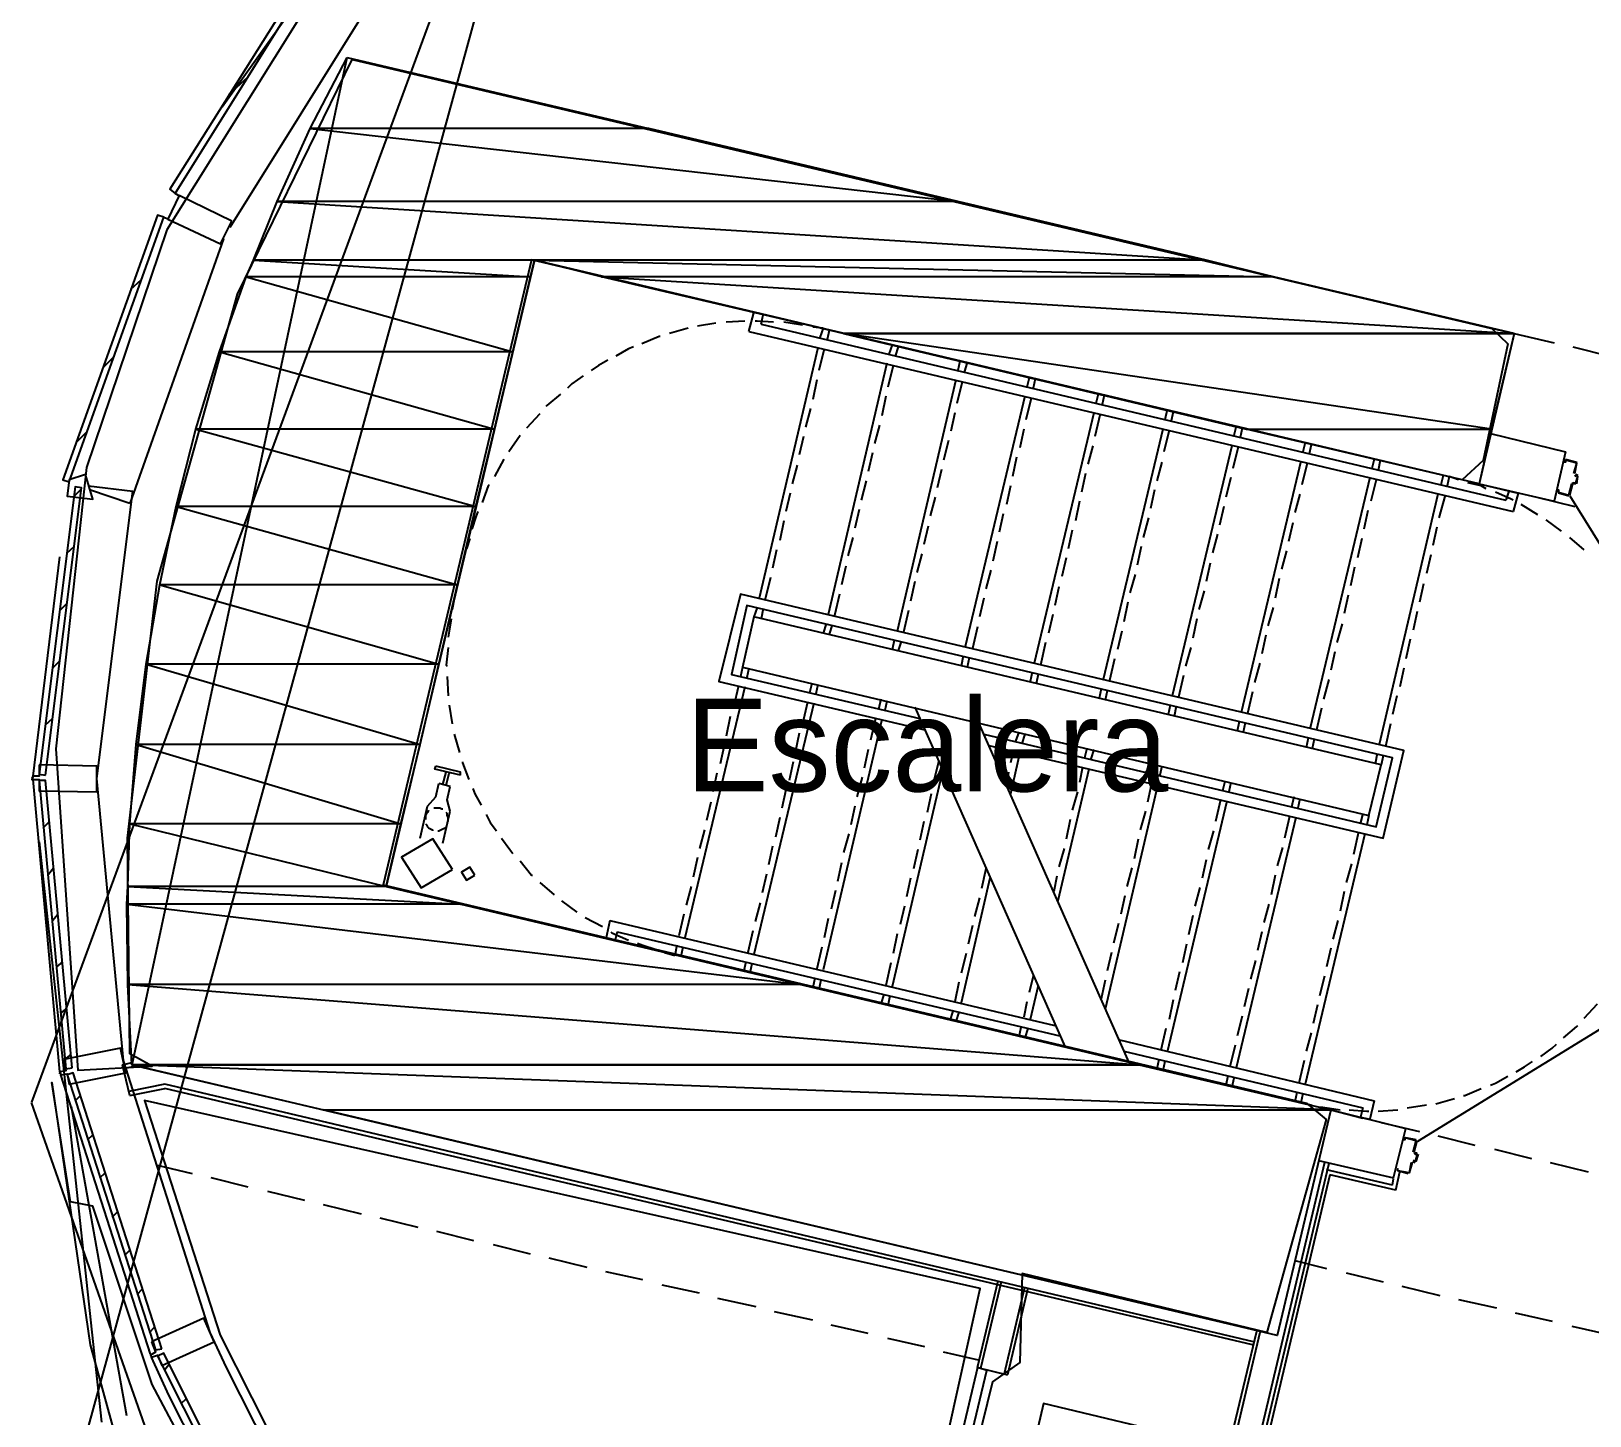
# Model space of a CAD drawing. Header units: feet. Extents: x -84 to 198, y -22 to 181.
# Drawn here: x 13.6 to 33.78, y 58.08 to 76.01 of the extents above; entities that cross this region are included whole.
import ezdxf
from ezdxf.enums import TextEntityAlignment as Align

# ---------------------------------------------------------------- set-up
doc = ezdxf.new("R2010")
doc.units = ezdxf.units.FT
for name, color, linetype in [('A-AREA-COMUN', 252, 'CONTINUOUS'), ('A-AREA-UNIDAD', 30, 'CONTINUOUS'), ('A-LINEA', 7, 'CONTINUOUS'), ('A-MURO-CONCRETO', 8, 'CONTINUOUS'), ('A-NOMBRE-ESPACIO', 2, 'CONTINUOUS')]:
    doc.layers.add(name, color=color, linetype=linetype)

msp = doc.modelspace()

# ---------------------------------------------------------------- linework, layer by layer
at = {"layer": 'A-AREA-COMUN'}
msp.add_lwpolyline([(17.44, 76.7644), (15.36, 73.44), (14.32, 70.3644), (13.92, 66.72), (14.208, 62.56), (15.168, 62.6133), (14.88, 62.7733), (14.848, 65.5644), (15.232, 68.8889), (16.272, 72.6044), (17.76, 75.6444), (32.512, 72.16), (32.72, 71.9644), (32.4, 70.4533), (32.128, 70.2044), (20.08, 73.0489), (18.16, 64.96), (30.112, 62.1333), (30.368, 61.92), (29.6, 59.1644), (26.432, 59.9289), (26.4, 58.7733), (26.048, 58.5244), (25.44, 56.0533)], dxfattribs=at)
at = {"layer": 'A-AREA-UNIDAD'}
for points in [[(25.12, 42.56), (20.448, 49.0844), (18.592, 52.0533), (15.168, 58.4889), (14.4, 60.8), (14.112, 60.8533), (13.872, 62.4), (14.368, 59.0044), (15.52, 54.8089), (17.088, 50.1689), (19.12, 45.0844), (21.728, 39.6444)], [(57.84, 44.32), (53.888, 45.2444), (53.84, 46.4), (54.48, 49.12), (28.72, 55.2533), (28.608, 54.9689), (27.632, 54.9689), (25.312, 55.4844), (25.2, 56.64), (25.888, 59.7333), (15.072, 62.1689), (16.048, 59.1289), (17.28, 56.6933), (17.28, 55.7333), (17.088, 55.52), (20.992, 48.9244), (25.44, 42.7556)]]:
    msp.add_lwpolyline(points, dxfattribs=at)
at = {"layer": 'A-LINEA'}
for p, q in [((21.0013, 82.226), (13.6073, 62.1446)), ((21.0013, 82.226), (14.3466, 57.9612)), ((21.0013, 82.226), (14.3466, 57.9612)), ((21.1227, 82.1118), (16.0765, 75.0279)), ((17.6891, 75.6643), (14.9075, 62.6253)), ((17.6933, 75.6711), (32.8, 72.0978)), ((16.16, 75.1911), (16.4133, 75.4178)), ((15.5333, 73.8711), (15.4667, 73.9111)), ((15.32, 73.6044), (15.3867, 73.5778)), ((16.1733, 73.4711), (16.16, 73.4844)), ((14.8933, 72.6711), (15.0267, 72.7911)), ((22.84, 72.2578), (22.6, 72.2444)), ((22.8933, 72.1244), (22.96, 72.3644)), ((23.0533, 72.2178), (23.08, 72.3378)), ((22.1067, 72.1644), (21.8667, 72.0978)), ((22.4667, 72.2311), (22.2267, 72.1911)), ((22.8933, 72.1244), (32.7867, 69.7911)), ((23.0533, 72.2178), (32.6933, 69.9378)), ((23.8533, 72.1644), (23.72, 72.1778)), ((23.8533, 72.1644), (23.8133, 72.0444)), ((23.9333, 72.1378), (23.9067, 72.0178)), ((32.8, 72.0978), (32.3467, 70.1511)), ((32.8, 72.0978), (33.32, 71.9778)), ((23.7867, 71.9111), (23.0267, 68.6711)), ((23.8667, 71.8978), (23.8, 71.6178)), ((24.7467, 71.9511), (24.7067, 71.8311)), ((24.8267, 71.9244), (24.7867, 71.8044)), ((33.56, 71.9244), (34.04, 71.8044)), ((14.5467, 71.6711), (14.68, 71.8044)), ((24.68, 71.7111), (23.92, 68.4578)), ((24.76, 71.6844), (24.6933, 71.4044)), ((25.6267, 71.7378), (25.6, 71.6178)), ((25.72, 71.7244), (25.68, 71.5911)), ((23.7733, 71.4978), (23.72, 71.2444)), ((25.5733, 71.4978), (24.8133, 68.2444)), ((25.6533, 71.4711), (25.5867, 71.1911)), ((26.52, 71.5244), (26.4933, 71.4044)), ((26.6, 71.5111), (26.5733, 71.3911)), ((24.6667, 71.2844), (24.6133, 71.0311)), ((26.4667, 71.2844), (25.6933, 68.0444)), ((26.5467, 71.2578), (26.48, 70.9778)), ((27.4133, 71.3111), (27.3867, 71.1911)), ((27.4933, 71.2978), (27.4667, 71.1778)), ((20.1867, 71.0578), (20.0133, 70.8711)), ((23.6933, 71.1244), (23.6267, 70.8844)), ((25.56, 71.0711), (25.5067, 70.8311)), ((27.36, 71.0711), (26.5867, 67.8311)), ((27.44, 71.0578), (27.3733, 70.7644)), ((28.3067, 71.1111), (28.28, 70.9778)), ((28.3867, 71.0844), (28.36, 70.9644)), ((24.5867, 70.9111), (24.52, 70.6711)), ((26.4533, 70.8578), (26.4, 70.6178)), ((28.2533, 70.8578), (27.48, 67.6178)), ((28.3333, 70.8444), (28.2667, 70.5644)), ((29.2, 70.8978), (29.1733, 70.7778)), ((29.28, 70.8711), (29.2533, 70.7511)), ((14.1867, 70.6844), (14.32, 70.8178)), ((19.9333, 70.7778), (19.7867, 70.5644)), ((23.6, 70.7644), (23.5467, 70.5244)), ((25.48, 70.7111), (25.4133, 70.4578)), ((27.3467, 70.6444), (27.28, 70.4044)), ((29.1467, 70.6444), (28.3733, 67.4044)), ((29.2267, 70.6311), (29.16, 70.3511)), ((30.0933, 70.6844), (30.0667, 70.5644)), ((30.1733, 70.6578), (30.1467, 70.5378)), ((32.4933, 70.8044), (33.4667, 70.5644)), ((19.72, 70.4711), (19.6, 70.2444)), ((24.4933, 70.5511), (24.44, 70.3111)), ((26.36, 70.4978), (26.3067, 70.2444)), ((28.24, 70.4311), (28.1733, 70.1911)), ((30.04, 70.4444), (29.2667, 67.1911)), ((30.9867, 70.4711), (30.96, 70.3511)), ((31.0667, 70.4578), (31.04, 70.3244)), ((33.4667, 70.5644), (33.32, 69.9244)), ((33.4667, 70.4711), (33.6133, 70.4311)), ((33.4667, 70.4578), (33.4667, 70.4578)), ((23.52, 70.3911), (23.4533, 70.1511)), ((25.3867, 70.3378), (25.3333, 70.0978)), ((27.2533, 70.2844), (27.2, 70.0444)), ((29.1333, 70.2311), (29.0667, 69.9778)), ((30.12, 70.4178), (30.0533, 70.1378)), ((30.9333, 70.2311), (30.16, 66.9911)), ((31.88, 70.2578), (31.8533, 70.1378)), ((31.96, 70.2444), (31.9333, 70.1244)), ((32.08, 70.2044), (31.96, 70.2444)), ((33.5872, 70.269), (33.6021, 70.245)), ((14.16, 69.9911), (14.2533, 70.0844)), ((14.3467, 70.1244), (14.92, 70.0578)), ((14.88, 69.8978), (14.36, 70.0711)), ((14.4533, 66.3378), (14.92, 70.0578)), ((23.4267, 70.0311), (23.3733, 69.7911)), ((24.4133, 70.1911), (24.3467, 69.9378)), ((26.28, 70.1244), (26.2267, 69.8844)), ((28.1467, 70.0711), (28.0933, 69.8311)), ((30.0267, 70.0178), (29.96, 69.7778)), ((31.0133, 70.2044), (30.9467, 69.9244)), ((31.8133, 70.0178), (31.0533, 66.7778)), ((32.3467, 70.1511), (33.32, 69.9244)), ((32.3467, 70.1511), (32.8533, 70.0311)), ((32.7333, 70.0578), (32.6933, 69.9378)), ((32.8533, 70.0311), (32.7867, 69.7911)), ((33.3733, 70.0444), (33.3733, 70.0444)), ((33.5067, 69.9911), (33.3733, 70.0311)), ((33.5713, 70.1639), (33.5472, 70.149)), ((33.6, 70.1511), (33.5733, 70.1511)), ((33.6, 70.1644), (33.6, 70.1644)), ((24.32, 69.8178), (24.2667, 69.5778)), ((25.3067, 69.9778), (25.24, 69.7378)), ((27.1733, 69.9244), (27.12, 69.6711)), ((29.04, 69.8578), (28.9867, 69.6178)), ((31.9067, 70.0044), (31.8267, 69.7111)), ((33.1067, 69.7511), (32.8933, 69.8844)), ((33.0933, 69.9778), (33.5867, 69.8578)), ((33.5067, 70.0044), (33.5067, 70.0044)), ((33.5208, 69.9966), (35.7575, 66.3915)), ((23.3467, 69.6711), (23.2933, 69.4178)), ((26.1867, 69.7644), (26.1333, 69.5244)), ((28.0667, 69.7111), (28, 69.4578)), ((29.9333, 69.6444), (29.88, 69.4044)), ((30.9067, 69.8044), (30.8533, 69.5644)), ((33.4133, 69.5378), (33.2133, 69.6844)), ((19.28, 69.4444), (19.24, 69.3111)), ((24.24, 69.4578), (24.1733, 69.2178)), ((25.2133, 69.6044), (25.16, 69.3644)), ((27.08, 69.5511), (27.0267, 69.3111)), ((28.96, 69.4978), (28.8933, 69.2578)), ((30.8267, 69.4444), (30.7733, 69.1911)), ((31.8, 69.5911), (31.7467, 69.3511)), ((33.7067, 69.2978), (33.52, 69.4578)), ((14.0667, 69.2578), (14.16, 69.3378)), ((23.2533, 69.2978), (23.2, 69.0578)), ((25.1333, 69.2444), (25.0667, 69.0044)), ((26.1067, 69.4044), (26.0533, 69.1511)), ((27.9733, 69.3378), (27.92, 69.0978)), ((29.8533, 69.2844), (29.7867, 69.0444)), ((31.72, 69.2311), (31.6667, 68.9911)), ((13.6267, 66.3644), (13.9733, 69.2044)), ((24.1467, 69.0844), (24.0933, 68.8444)), ((26.0267, 69.0311), (25.96, 68.7911)), ((27, 69.1911), (26.9467, 68.9511)), ((28.8667, 69.1244), (28.8133, 68.8844)), ((30.7333, 69.0711), (30.68, 68.8311)), ((23.1733, 68.9378), (23.1067, 68.6578)), ((25.04, 68.8844), (24.9867, 68.6311)), ((26.9067, 68.8178), (26.8533, 68.5778)), ((27.8933, 68.9778), (27.8267, 68.7378)), ((29.76, 68.9244), (29.7067, 68.6711)), ((31.6267, 68.8578), (31.5733, 68.6178)), ((13.9733, 68.5111), (14.0667, 68.6044)), ((19.08, 68.6578), (19.0533, 68.5244)), ((24.0667, 68.7244), (24, 68.4444)), ((25.9333, 68.6711), (25.88, 68.4311)), ((27.8, 68.6178), (27.7467, 68.3644)), ((28.7867, 68.7644), (28.72, 68.5244)), ((30.6533, 68.7111), (30.6, 68.4711)), ((23, 68.5511), (22.96, 68.4311)), ((23.08, 68.5378), (23.0533, 68.4044)), ((24.96, 68.5111), (24.8933, 68.2311)), ((26.8267, 68.4578), (26.7733, 68.2178)), ((28.6933, 68.4044), (28.64, 68.1511)), ((29.68, 68.5511), (29.6133, 68.3111)), ((31.5467, 68.4978), (31.4933, 68.2578)), ((23.8933, 68.3378), (23.8533, 68.2178)), ((23.9733, 68.3244), (23.9333, 68.2044)), ((25.8533, 68.2978), (25.7867, 68.0178)), ((27.72, 68.2444), (27.6667, 68.0044)), ((30.5733, 68.3378), (30.5067, 68.0978)), ((24.7733, 68.1244), (24.7467, 68.0044)), ((24.8667, 68.1111), (24.8267, 67.9911)), ((26.7333, 68.0978), (26.6667, 67.8044)), ((28.6133, 68.0311), (28.5467, 67.7911)), ((29.5867, 68.1911), (29.5333, 67.9511)), ((31.4533, 68.1378), (31.4, 67.8844)), ((13.88, 67.7644), (13.9733, 67.8578)), ((25.6667, 67.9244), (25.64, 67.7911)), ((25.7467, 67.8978), (25.72, 67.7778)), ((27.6267, 67.8844), (27.56, 67.6044)), ((29.5067, 67.8311), (29.44, 67.5778)), ((30.48, 67.9778), (30.4267, 67.7378)), ((18.9867, 67.6578), (19, 67.4044)), ((22.8133, 67.7778), (22.7867, 67.6578)), ((22.8933, 67.7644), (22.8667, 67.6444)), ((26.56, 67.7111), (26.5333, 67.5911)), ((26.64, 67.6844), (26.6133, 67.5644)), ((28.52, 67.6711), (28.4533, 67.3911)), ((30.4, 67.6178), (30.3333, 67.3644)), ((31.3733, 67.7644), (31.32, 67.5244)), ((22.84, 67.5244), (22.0667, 64.2711)), ((22.76, 67.5378), (22.6933, 67.2578)), ((23.7067, 67.5644), (23.68, 67.4444)), ((23.7867, 67.5511), (23.76, 67.4311)), ((27.4533, 67.4978), (27.4267, 67.3778)), ((27.5333, 67.4711), (27.5067, 67.3511)), ((29.4133, 67.4578), (29.3467, 67.1778)), ((31.28, 67.4044), (31.2267, 67.1644)), ((19.0133, 67.2844), (19.0533, 67.0444)), ((23.7333, 67.3111), (22.96, 64.0578)), ((23.6533, 67.3244), (23.5867, 67.0444)), ((24.6, 67.3644), (24.5733, 67.2311)), ((24.68, 67.3378), (24.6533, 67.2178)), ((25.04, 67.2578), (26.9867, 62.8578)), ((28.3467, 67.2844), (28.32, 67.1644)), ((28.4267, 67.2711), (28.4, 67.1378)), ((30.3067, 67.2444), (30.24, 66.9644)), ((13.7867, 67.0311), (13.88, 67.1111)), ((22.6533, 67.1378), (22.6, 66.8844)), ((24.6133, 67.0978), (23.8533, 63.8578)), ((24.5333, 67.1111), (24.4667, 66.8311)), ((25.8667, 67.0578), (27.8133, 62.6578)), ((29.24, 67.0711), (29.2133, 66.9511)), ((29.32, 67.0578), (29.2933, 66.9378)), ((31.2, 67.0444), (31.1333, 66.7511)), ((19.08, 66.9111), (19.1467, 66.6711)), ((23.5467, 66.9244), (23.4933, 66.6711)), ((26.3867, 66.9378), (26.3467, 66.8178)), ((26.4667, 66.9111), (26.4267, 66.7911)), ((30.1333, 66.8578), (30.1067, 66.7378)), ((30.2133, 66.8444), (30.1867, 66.7244)), ((22.5733, 66.7644), (22.52, 66.5244)), ((24.44, 66.7111), (24.3867, 66.4711)), ((26.32, 66.6978), (26.28, 66.5378)), ((26.4, 66.6711), (26.28, 66.1378)), ((27.2667, 66.7244), (27.24, 66.6044)), ((27.36, 66.7111), (27.32, 66.5911)), ((31.0267, 66.6578), (31, 66.5244)), ((31.1067, 66.6311), (31.08, 66.5111)), ((18.9333, 66.2578), (18.9733, 66.4178)), ((18.9733, 66.2444), (19.0133, 66.4044)), ((22.48, 66.4044), (22.4267, 66.1644)), ((23.4667, 66.5511), (23.4133, 66.3111)), ((25.4, 66.4311), (24.7467, 63.6444)), ((25.3467, 66.5511), (25.28, 66.2711)), ((26.2533, 66.4178), (26.2267, 66.2578)), ((27.2933, 66.4578), (26.8933, 64.7511)), ((27.2133, 66.4844), (27.1733, 66.2844)), ((28.16, 66.5111), (28.1333, 66.3911)), ((28.16, 66.5111), (28.1467, 66.4311)), ((28.24, 66.4978), (28.2133, 66.3778)), ((13.6133, 66.3511), (13.6267, 66.3511)), ((13.6267, 66.3378), (13.6133, 66.3511)), ((13.9733, 62.5378), (13.6267, 66.3244)), ((13.7067, 66.2978), (13.72, 66.3111)), ((14.8, 62.6844), (14.4533, 66.3378)), ((18.84, 66.0978), (18.88, 66.2711)), ((19.0267, 66.2311), (18.88, 66.2711)), ((23.3733, 66.1911), (23.32, 65.9511)), ((24.36, 66.3511), (24.2933, 66.0978)), ((28.1867, 66.2578), (27.5067, 63.3511)), ((28.1067, 66.2711), (28.0533, 66.0311)), ((29.0533, 66.2978), (29.0267, 66.1778)), ((29.1333, 66.2844), (29.1067, 66.1644)), ((22.4, 66.0311), (22.3467, 65.7911)), ((25.2533, 66.1378), (25.2, 65.8978)), ((27.1467, 66.1644), (27.08, 65.9244)), ((29.08, 66.0444), (28.3067, 62.7911)), ((29, 66.0578), (28.9333, 65.7778)), ((29.9467, 66.0978), (29.92, 65.9644)), ((30.0267, 66.0711), (30, 65.9511)), ((13.76, 65.6978), (13.84, 65.7778)), ((18.9333, 65.4978), (19.0267, 65.9111)), ((23.2933, 65.8311), (23.24, 65.5778)), ((24.2667, 65.9778), (24.2133, 65.7378)), ((25.16, 65.7778), (25.1067, 65.5378)), ((27.0533, 65.8044), (27, 65.5511)), ((28.0267, 65.9111), (27.96, 65.6711)), ((29.9733, 65.8311), (29.2, 62.5911)), ((29.8933, 65.8444), (29.8267, 65.5644)), ((30.84, 65.8844), (30.8133, 65.7644)), ((30.92, 65.8578), (30.8933, 65.7378)), ((22.32, 65.6711), (22.2533, 65.4311)), ((24.1867, 65.6178), (24.12, 65.3778)), ((28.9067, 65.6578), (28.84, 65.4178)), ((30.8667, 65.6178), (30.0933, 62.3778)), ((30.7867, 65.6444), (30.72, 65.3511)), ((13.7057, 65.515), (14.5141, 58.0023)), ((23.2, 65.4578), (23.1467, 65.2178)), ((25.08, 65.4178), (25.0267, 65.1644)), ((26.9733, 65.4311), (26.9067, 65.1911)), ((27.9333, 65.5511), (27.88, 65.2978)), ((29.8, 65.4444), (29.7333, 65.2044)), ((13.8267, 65.0978), (13.8933, 65.1778)), ((22.2267, 65.3111), (22.1733, 65.0578)), ((24.0933, 65.2444), (24.04, 65.0044)), ((27.8533, 65.1778), (27.7867, 64.9378)), ((28.8133, 65.2844), (28.76, 65.0444)), ((30.6933, 65.2311), (30.6267, 64.9911)), ((20.1867, 64.9911), (20.3733, 64.8311)), ((23.12, 65.0978), (23.0667, 64.8578)), ((24.9867, 65.0444), (24.9333, 64.8044)), ((26.0133, 65.0444), (25.64, 63.4311)), ((25.96, 65.1644), (25.9067, 64.9111)), ((26.88, 65.0711), (26.84, 64.8711)), ((29.7067, 65.0844), (29.6533, 64.8311)), ((22.1467, 64.9378), (22.08, 64.6978)), ((24.0133, 64.8844), (23.96, 64.6444)), ((25.88, 64.7911), (25.8133, 64.5511)), ((27.76, 64.8178), (27.7067, 64.5778)), ((28.7333, 64.9244), (28.6667, 64.6844)), ((30.6, 64.8711), (30.5467, 64.6178)), ((13.88, 64.4978), (13.9467, 64.5778)), ((20.4667, 64.7511), (20.6667, 64.6044)), ((22.0533, 64.5778), (21.9867, 64.2978)), ((23.04, 64.7244), (22.9733, 64.4844)), ((24.9067, 64.6844), (24.8533, 64.4444)), ((29.6267, 64.7111), (29.56, 64.4711)), ((20.7733, 64.5378), (21, 64.4178)), ((21.0933, 64.4978), (21.04, 64.2578)), ((21.0933, 64.4978), (26.8533, 63.1378)), ((23.92, 64.5244), (23.8667, 64.2711)), ((25.7867, 64.4311), (25.7333, 64.1911)), ((27.68, 64.4578), (27.6133, 64.2044)), ((28.64, 64.5644), (28.5867, 64.3111)), ((30.52, 64.4978), (30.4533, 64.2578)), ((21.1867, 64.3511), (21.16, 64.2311)), ((21.1867, 64.3511), (26.92, 63.0044)), ((21.96, 64.1778), (21.9333, 64.0444)), ((22.9467, 64.3644), (22.88, 64.0844)), ((24.8133, 64.3244), (24.76, 64.0711)), ((28.56, 64.1911), (28.5067, 63.9511)), ((29.5333, 64.3511), (29.48, 64.1111)), ((13.9333, 63.8978), (14.0133, 63.9644)), ((21.8, 64.0844), (21.9333, 64.0444)), ((22.04, 64.1511), (22.0133, 64.0311)), ((22.8533, 63.9644), (22.8267, 63.8444)), ((23.84, 64.1511), (23.7733, 63.8711)), ((25.7067, 64.0711), (25.64, 63.8178)), ((27.5867, 64.0844), (27.5333, 63.8444)), ((29.4533, 63.9778), (29.3867, 63.7378)), ((30.4267, 64.1378), (30.3733, 63.8978)), ((22.9333, 63.9378), (22.9067, 63.8178)), ((24.7333, 63.9511), (24.6667, 63.6578)), ((26.5733, 63.7778), (26.52, 63.5644)), ((28.4667, 63.8311), (28.4133, 63.5911)), ((30.3467, 63.7778), (30.28, 63.5244)), ((35.1625, 63.8574), (31.5474, 61.6366)), ((23.7467, 63.7511), (23.72, 63.6311)), ((23.8267, 63.7244), (23.8, 63.6044)), ((25.6133, 63.6978), (25.56, 63.4444)), ((26.64, 63.6578), (26.5333, 63.2178)), ((27.5067, 63.7244), (27.4533, 63.4844)), ((29.36, 63.6178), (29.3067, 63.3778)), ((13.9867, 63.2978), (14.0667, 63.3644)), ((24.64, 63.5378), (24.6, 63.4178)), ((24.72, 63.5244), (24.6933, 63.3911)), ((26.4933, 63.4444), (26.4533, 63.2444)), ((28.3867, 63.4711), (28.3333, 63.2178)), ((30.2533, 63.4044), (30.2, 63.1644)), ((33.7067, 63.2311), (33.88, 63.4178)), ((25.5333, 63.3244), (25.4933, 63.2044)), ((25.6133, 63.3111), (25.5733, 63.1911)), ((29.28, 63.2578), (29.2133, 63.0044)), ((26.4133, 63.1111), (26.3867, 62.9911)), ((26.5067, 63.0978), (26.4667, 62.9778)), ((28.2933, 63.0978), (28.2267, 62.8178)), ((30.1733, 63.0444), (30.1067, 62.8044)), ((14.04, 62.6978), (14.12, 62.7644)), ((27.6933, 62.9511), (30.9867, 62.1644)), ((27.7467, 62.8044), (30.84, 62.0711)), ((29.1867, 62.8844), (29.12, 62.6044)), ((14.7867, 62.6311), (14.9067, 62.6578)), ((14.88, 62.2311), (14.7867, 62.6311)), ((15.92, 59.1644), (14.8, 62.6844)), ((14.9733, 62.6178), (14.8, 62.5778)), ((28.2, 62.6978), (28.1733, 62.5778)), ((28.28, 62.6711), (28.2533, 62.5511)), ((30.08, 62.6844), (30.0133, 62.3911)), ((13.9733, 62.5244), (13.9733, 62.5244)), ((13.9733, 62.5111), (13.9733, 62.5244)), ((15.1467, 58.8844), (13.9867, 62.4978)), ((15.3333, 62.3778), (14.8667, 62.2844)), ((29.4267, 59.0444), (15.3333, 62.3778)), ((29.0933, 62.4844), (29.0667, 62.3644)), ((29.1733, 62.4578), (29.1467, 62.3378)), ((14.1733, 62.1644), (14.24, 62.2311)), ((14.88, 62.2311), (15.3333, 62.3244)), ((29.4133, 59.0044), (15.3333, 62.3244)), ((29.9867, 62.2711), (29.96, 62.1511)), ((30.0667, 62.2578), (30.04, 62.1378)), ((30.9867, 62.1644), (30.9333, 61.9244)), ((31.7867, 62.1244), (32.0267, 62.1911)), ((13.6029, 62.1415), (28.2487, 20.4037)), ((14.121, 62.0906), (14.8362, 58.088)), ((30.04, 62.1378), (30.1733, 62.1111)), ((30.4267, 62.0444), (31.4, 61.8044)), ((30.4267, 62.0444), (30.84, 61.9378)), ((30.84, 62.0711), (30.8133, 61.9511)), ((30.8133, 61.9511), (30.9333, 61.9244)), ((31.04, 62.0311), (31.2933, 62.0444)), ((31.4133, 62.0711), (31.6667, 62.1111)), ((31.08, 61.8844), (31.5733, 61.7644)), ((31.24, 61.1644), (31.4, 61.8044)), ((14.3333, 61.6578), (14.4, 61.7244)), ((31.5333, 61.6578), (31.4, 61.6844)), ((31.5067, 61.4978), (31.5467, 61.6444)), ((31.5333, 61.6444), (31.5333, 61.6444)), ((31.8133, 61.7111), (32.2933, 61.5911)), ((30.3467, 61.3644), (28.9867, 55.6444)), ((30.4, 61.3511), (29.0533, 55.6844)), ((30.2667, 61.3911), (31.24, 61.1644)), ((31.5046, 61.3772), (31.4805, 61.3624)), ((31.4933, 61.3778), (31.52, 61.3644)), ((31.4933, 61.3644), (31.4933, 61.3644)), ((31.5072, 61.4957), (31.5221, 61.4716)), ((31.52, 61.4978), (31.52, 61.4978)), ((31.5467, 61.4844), (31.52, 61.4844)), ((31.52, 61.3778), (31.52, 61.3778)), ((31.5333, 61.3778), (31.56, 61.4711)), ((31.5467, 61.4711), (31.5467, 61.4711)), ((32.5467, 61.5378), (33.0267, 61.4178)), ((33.2667, 61.3644), (33.76, 61.2444)), ((14.4933, 61.1644), (14.56, 61.2311)), ((15.6933, 61.2178), (15.24, 61.3244)), ((16.4133, 61.0444), (15.9333, 61.1644)), ((30.4133, 61.2044), (29.12, 55.7244)), ((31.2267, 61.0711), (30.3733, 61.2711)), ((31.2667, 61.0044), (30.4133, 61.2044)), ((31.2267, 61.0711), (31.24, 61.1511)), ((31.2667, 61.0044), (31.32, 61.2444)), ((17.1467, 60.8711), (16.6667, 60.9911)), ((17.88, 60.6978), (17.3867, 60.8178)), ((14.6533, 60.6578), (14.72, 60.7244)), ((18.6133, 60.5244), (18.12, 60.6444)), ((19.3333, 60.3511), (18.8533, 60.4711)), ((14.8133, 60.1644), (14.88, 60.2311)), ((20.0667, 60.1778), (19.5867, 60.2978)), ((20.8, 60.0044), (20.3067, 60.1244)), ((21.52, 59.8444), (21.04, 59.9511)), ((29.96, 60.0978), (30.3733, 59.9911)), ((30.6267, 59.9378), (31.1067, 59.8178)), ((14.9733, 59.6578), (15.04, 59.7244)), ((22.2533, 59.6711), (21.7733, 59.7778)), ((25.8533, 58.7111), (26.12, 59.8311)), ((26.16, 59.8178), (25.8933, 58.6978)), ((26.2, 58.6178), (26.4667, 59.7511)), ((26.5067, 59.7378), (26.24, 58.6178)), ((31.3467, 59.7644), (31.84, 59.6444)), ((22.9867, 59.4978), (22.4933, 59.6044)), ((32.08, 59.5911), (32.5733, 59.4844)), ((23.72, 59.3244), (23.2267, 59.4311)), ((32.8133, 59.4178), (33.2933, 59.3111)), ((15.1333, 59.1644), (15.2, 59.2311)), ((16.1333, 58.7111), (15.92, 59.1644)), ((24.44, 59.1511), (23.96, 59.2578)), ((29.4667, 59.1778), (28.56, 55.3911)), ((29.5067, 59.1644), (28.6267, 55.4311)), ((33.5467, 59.2444), (34.0267, 59.1378)), ((25.1733, 58.9778), (24.6933, 59.0844)), ((15.1467, 58.8578), (15.1467, 58.8578)), ((15.3867, 58.3511), (15.16, 58.8444)), ((15.3333, 58.6844), (15.3867, 58.7511)), ((25.8667, 58.8044), (25.4133, 58.9111)), ((17.6, 55.8178), (16.1333, 58.7111)), ((25.8533, 58.7111), (26.24, 58.6178)), ((16.8533, 55.4444), (15.3867, 58.3511)), ((15.5467, 58.2444), (15.6133, 58.3111))]:
    msp.add_line(p, q, dxfattribs=at)
for points in [[(15.4667, 73.9111), (17.3067, 76.8578), (17.24, 76.8978), (15.4, 73.9644), (15.4667, 73.9111)], [(18, 76.4178), (18.0133, 76.4178), (16.1733, 73.4711)], [(16.2, 73.5511), (15.52, 73.8844), (15.3733, 73.5778), (16.0533, 73.2578), (16.2, 73.5511)], [(14.0933, 70.1778), (15.32, 73.6044), (15.24, 73.6311), (14.0133, 70.2044), (14.0933, 70.1778)], [(16.08, 73.3244), (16.0933, 73.3244), (14.88, 69.8978)], [(32.8, 72.0978), (32.3467, 70.1511), (20.12, 73.0444), (18.2, 64.9378), (30.4267, 62.0444), (29.7333, 59.1244), (14.9067, 62.6311)], [(23.2133, 72.2444), (23, 72.2578), (22.9733, 72.2578)], [(23.5867, 72.2044), (23.4267, 72.2311), (23.3467, 72.2444)], [(21.7467, 72.0578), (21.7333, 72.0578), (21.5067, 71.9644)], [(21.4, 71.9244), (21.3333, 71.8978), (21.1733, 71.8044)], [(21.0667, 71.7511), (20.9467, 71.6844), (20.8533, 71.6178)], [(20.7467, 71.5511), (20.6, 71.4444), (20.5467, 71.3911)], [(20.4533, 71.3111), (20.28, 71.1644), (20.2667, 71.1511)], [(33.5733, 70.2844), (33.6133, 70.4178), (33.4667, 70.4578), (33.4667, 70.4311), (33.4533, 70.4311), (33.4533, 70.4578)], [(14.3067, 70.2711), (14.0933, 70.2044), (14.0667, 69.9911), (14.4, 69.9511), (14.3067, 70.2711)], [(33.5733, 70.1644), (33.6, 70.1644), (33.6267, 70.2444), (33.5867, 70.2578)], [(33.5867, 70.2844), (33.6133, 70.4178), (33.6133, 70.4178)], [(33.6267, 70.2578), (33.6, 70.2711), (33.6, 70.2711)], [(33.6133, 70.1511), (33.6267, 70.2444), (33.6267, 70.2444)], [(13.7867, 66.3778), (14.2533, 70.0978), (14.1733, 70.1111), (13.7067, 66.3911), (13.7867, 66.3778)], [(19.5333, 70.1378), (19.52, 70.1244), (19.44, 69.9111)], [(32.44, 70.0844), (32.3733, 70.1244), (32.2, 70.1644)], [(32.7867, 69.9378), (32.76, 69.9511), (32.56, 70.0444)], [(33.36, 70.0444), (33.36, 70.0711), (33.3733, 70.0711), (33.3733, 70.0444), (33.5067, 70.0044), (33.5467, 70.1511)], [(33.52, 70.0044), (33.56, 70.1511), (33.56, 70.1511)], [(19.3867, 69.7911), (19.36, 69.7244), (19.3067, 69.5644)], [(26, 66.7644), (31.1067, 65.5644), (31.3733, 66.6978), (22.7867, 68.7244), (22.5067, 67.5911), (25.1733, 66.9644)], [(19.04, 68.4044), (19.0133, 68.2444), (19, 68.1644)], [(25.9333, 66.9111), (31.0133, 65.7111), (31.2267, 66.6044), (22.8667, 68.5778), (22.6667, 67.6844), (25.1067, 67.1111)], [(22.96, 68.4311), (22.8133, 67.7778), (30.92, 65.8578), (31.08, 66.5111), (22.96, 68.4311)], [(19, 68.0311), (18.9733, 67.8044), (18.9867, 67.7911)], [(13.7067, 66.5111), (13.7067, 66.3644), (13.6267, 66.3644), (13.6133, 66.3244), (13.7067, 66.3244), (13.7067, 66.1778), (14.4533, 66.1644), (14.4533, 66.4978), (13.7067, 66.5111)], [(19.16, 66.3778), (18.8267, 66.4578), (18.84, 66.4978)], [(19.16, 66.3778), (19.16, 66.4178), (18.84, 66.4978)], [(19.1867, 66.5511), (19.1867, 66.5378), (19.2667, 66.3244)], [(14.1333, 62.5911), (13.7867, 66.3111), (13.7067, 66.3111), (14.0533, 62.5778), (14.1333, 62.5911)], [(19.0267, 65.9111), (18.9867, 66.0578), (19.0267, 66.2311)], [(19.32, 66.2044), (19.3467, 66.1378), (19.4267, 65.9911)], [(18.64, 65.5644), (18.7333, 65.9778), (18.84, 66.0978)], [(18.7467, 65.9244), (18.7333, 65.8978), (18.72, 65.8844), (18.7067, 65.8578), (18.7067, 65.8311), (18.7067, 65.8044)], [(18.9333, 65.9378), (18.92, 65.9378), (18.8933, 65.9511), (18.8667, 65.9511), (18.84, 65.9511), (18.8133, 65.9511)], [(19, 65.7778), (19, 65.8044), (19, 65.8311), (18.9867, 65.8578), (18.9867, 65.8844), (18.9733, 65.8978)], [(19.4933, 65.8711), (19.5467, 65.7644), (19.6267, 65.6578)], [(18.7067, 65.7511), (18.72, 65.7378), (18.7333, 65.7111), (18.7467, 65.6978), (18.7733, 65.6844), (18.8, 65.6711), (18.8, 65.6578)], [(18.8667, 65.6578), (18.88, 65.6578), (18.9067, 65.6711), (18.9333, 65.6844), (18.96, 65.6978), (18.9733, 65.7111)], [(19.0575, 65.1595), (18.8019, 65.5557), (18.3958, 65.3161), (18.6515, 64.9199), (19.0575, 65.1595)], [(19.6933, 65.5644), (19.8, 65.4178), (19.84, 65.3644)], [(19.3443, 65.0845), (19.28, 65.1888), (19.1757, 65.1244), (19.24, 65.0201), (19.3443, 65.0845)], [(19.9333, 65.2711), (20.08, 65.0844), (20.0933, 65.0844)], [(21.1067, 64.3511), (21.12, 64.3378), (21.3333, 64.2444)], [(21.4533, 64.2044), (21.52, 64.1778), (21.68, 64.1244)], [(33.44, 62.9778), (33.6133, 63.1244), (33.6267, 63.1378)], [(14.0267, 62.6978), (14.0533, 62.5511), (13.9733, 62.5378), (13.9867, 62.4978), (14.0667, 62.5111), (14.0933, 62.3778), (14.8267, 62.5244), (14.76, 62.8444), (14.0267, 62.6978)], [(33.1467, 62.7378), (33.2933, 62.8444), (33.3467, 62.8978)], [(32.8267, 62.5378), (32.9333, 62.6044), (33.04, 62.6711)], [(15.2933, 58.9511), (14.1467, 62.5244), (14.0667, 62.4978), (15.2133, 58.9378), (15.2933, 58.9511)], [(32.4933, 62.3644), (32.56, 62.3911), (32.72, 62.4844)], [(32.1467, 62.2311), (32.16, 62.2311), (32.3733, 62.3244)], [(30.2933, 62.0844), (30.4667, 62.0578), (30.5467, 62.0444)], [(30.6667, 62.0444), (30.8933, 62.0311), (30.92, 62.0311)], [(31.4933, 61.4978), (31.5333, 61.6444), (31.3867, 61.6844), (31.3867, 61.6578), (31.3733, 61.6578), (31.3867, 61.6844), (31.3867, 61.6844)], [(31.4667, 61.3644), (31.44, 61.2311), (31.2933, 61.2578), (31.2933, 61.2844), (31.28, 61.2711)], [(31.48, 61.3644), (31.44, 61.2311), (31.44, 61.2311)], [(31.52, 61.4711), (31.5467, 61.4711), (31.52, 61.3778), (31.4933, 61.3911)], [(31.4267, 61.2178), (31.2933, 61.2578), (31.2933, 61.2578)], [(15.16, 59.0444), (15.2133, 58.9111), (15.1467, 58.8711), (15.16, 58.8444), (15.24, 58.8711), (15.2933, 58.7378), (15.9733, 59.0444), (15.84, 59.3511), (15.16, 59.0444)], [(16.9867, 55.5511), (15.32, 58.8978), (15.24, 58.8578), (16.92, 55.5111), (16.9867, 55.5511)], [(25.32, 55.9244), (25.9733, 58.6711), (25.8533, 58.7111), (25.2, 55.9511), (25.32, 55.9244)], [(28.1867, 55.8311), (28.6533, 57.7778), (26.7067, 58.2444), (26.2533, 56.2978)]]:
    msp.add_lwpolyline(points, dxfattribs=at)
at = {"layer": 'A-MURO-CONCRETO'}
for points in [[(17.6933, 75.6711), (21.6, 74.7511), (17.2133, 74.7511), (17.6933, 75.6711), (17.6933, 75.6711)], [(17.2133, 74.7511), (25.6, 73.8044), (16.7867, 73.8044), (17.2133, 74.7511), (17.2133, 74.7511)], [(21.6, 74.7511), (17.2133, 74.7511), (25.6, 73.8044), (21.6, 74.7511)], [(16.7867, 73.8044), (28.8133, 73.0444), (16.48, 73.0444), (16.7867, 73.8044), (16.7867, 73.8044)], [(25.6, 73.8044), (16.7867, 73.8044), (28.8133, 73.0444), (25.6, 73.8044)], [(16.48, 73.0444), (20.0667, 72.8311), (16.3867, 72.8311), (16.48, 73.0444), (16.48, 73.0444)], [(20.12, 73.0444), (16.48, 73.0444), (20.0667, 72.8311), (20.12, 73.0444)], [(28.8133, 73.0444), (20.12, 73.0444), (29.68, 72.8311), (28.8133, 73.0444)], [(20.12, 73.0444), (29.68, 72.8311), (20.9867, 72.8311), (20.12, 73.0444), (20.12, 73.0444)], [(16.3867, 72.8311), (19.84, 71.8578), (16.04, 71.8578), (16.3867, 72.8311), (16.3867, 72.8311)], [(20.0667, 72.8311), (16.3867, 72.8311), (19.84, 71.8578), (20.0667, 72.8311)], [(29.68, 72.8311), (20.9867, 72.8311), (32.8, 72.0978), (29.68, 72.8311)], [(20.9867, 72.8311), (32.8, 72.0978), (24.12, 72.0978), (20.9867, 72.8311), (20.9867, 72.8311)], [(24.12, 72.0978), (29.3333, 70.8578), (32.5067, 70.8578), (24.12, 72.0978)], [(24.12, 72.0978), (32.8, 72.0978), (32.5067, 70.8578), (24.12, 72.0978), (24.12, 72.0978)], [(16.04, 71.8578), (19.6, 70.8578), (15.7333, 70.8578), (16.04, 71.8578), (16.04, 71.8578)], [(19.84, 71.8578), (16.04, 71.8578), (19.6, 70.8578), (19.84, 71.8578)], [(15.7333, 70.8578), (19.36, 69.8578), (15.48, 69.8578), (15.7333, 70.8578), (15.7333, 70.8578)], [(19.6, 70.8578), (15.7333, 70.8578), (19.36, 69.8578), (19.6, 70.8578)], [(29.3333, 70.8578), (32.5067, 70.8578), (32.3467, 70.1511), (29.3333, 70.8578), (29.3333, 70.8578)], [(15.48, 69.8578), (19.12, 68.8444), (15.2667, 68.8444), (15.48, 69.8578), (15.48, 69.8578)], [(19.36, 69.8578), (15.48, 69.8578), (19.12, 68.8444), (19.36, 69.8578)], [(15.2667, 68.8444), (18.88, 67.8178), (15.0933, 67.8178), (15.2667, 68.8444), (15.2667, 68.8444)], [(19.12, 68.8444), (15.2667, 68.8444), (18.88, 67.8178), (19.12, 68.8444)], [(15.0933, 67.8178), (18.64, 66.7778), (14.96, 66.7778), (15.0933, 67.8178), (15.0933, 67.8178)], [(18.88, 67.8178), (15.0933, 67.8178), (18.64, 66.7778), (18.88, 67.8178)], [(14.96, 66.7778), (18.3867, 65.7511), (14.88, 65.7511), (14.96, 66.7778), (14.96, 66.7778)], [(18.64, 66.7778), (14.96, 66.7778), (18.3867, 65.7511), (18.64, 66.7778)], [(14.88, 65.7511), (18.2, 64.9378), (14.8533, 64.9378), (14.88, 65.7511), (14.88, 65.7511)], [(18.3867, 65.7511), (14.88, 65.7511), (18.2, 64.9378), (18.3867, 65.7511)], [(14.8533, 64.9378), (19.16, 64.7111), (14.84, 64.7111), (14.8533, 64.9378), (14.8533, 64.9378)], [(18.2, 64.9378), (14.8533, 64.9378), (19.16, 64.7111), (18.2, 64.9378)], [(19.16, 64.7111), (14.84, 64.7111), (23.56, 63.6711), (19.16, 64.7111)], [(14.84, 64.7111), (23.56, 63.6711), (14.8533, 63.6711), (14.84, 64.7111), (14.84, 64.7111)], [(23.56, 63.6711), (14.8533, 63.6711), (27.9467, 62.6311), (23.56, 63.6711)], [(14.8533, 63.6711), (27.9467, 62.6311), (14.9067, 62.6311), (14.8533, 63.6711), (14.8533, 63.6711)], [(14.9067, 62.6311), (17.3867, 62.0444), (30.4267, 62.0444), (14.9067, 62.6311)], [(14.9067, 62.6311), (27.9467, 62.6311), (30.4267, 62.0444), (14.9067, 62.6311), (14.9067, 62.6311)], [(17.3867, 62.0444), (30.4267, 62.0444), (29.7333, 59.1244), (17.3867, 62.0444), (17.3867, 62.0444)]]:
    msp.add_lwpolyline(points, dxfattribs=at)

# ---------------------------------------------------------------- texts
at = {"layer": 'A-NOMBRE-ESPACIO'}
msp.add_text('Escalera', height=1.2, dxfattribs=at).set_placement((25.2, 66.1689), align=Align.CENTER)

doc.saveas('drawing.dxf')
